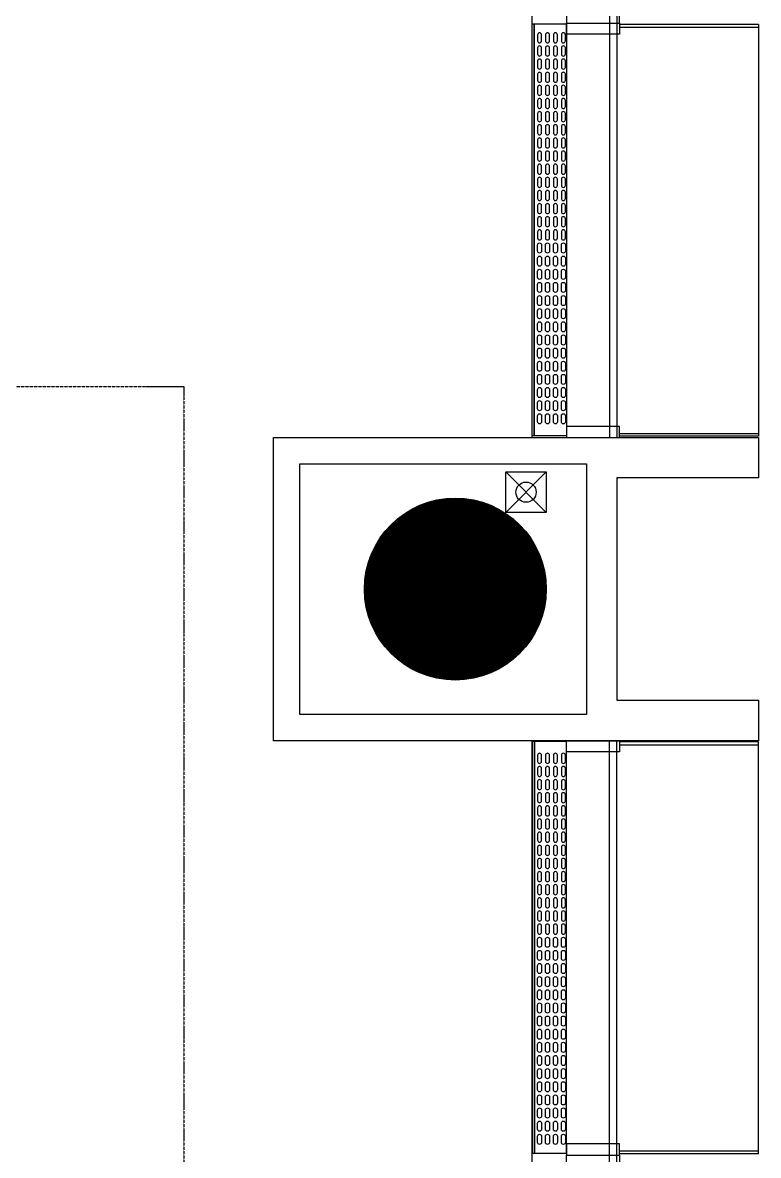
# Model space of a CAD drawing. Extents: x -284868 to 304789, y -137694 to 137894.
# Drawn here: x 292837 to 296479, y -18044 to -12440 of the extents above; entities that cross this region are included whole.
import ezdxf

# ---------------------------------------------------------------- set-up
doc = ezdxf.new("R2010")
doc.units = 0
doc.linetypes.add('BORDER2', pattern=[0.875, 0.25, -0.125, 0.25, -0.125, 0, -0.125])
doc.layers.get('0').update_dxf_attribs({"linetype": 'CONTINUOUS'})
for name, color, linetype in [('0-建筑外轮廓', 8, 'CONTINUOUS'), ('0-建筑柱体', 251, 'CONTINUOUS'), ('0-消防栓(给排水)', 9, 'CONTINUOUS'), ('0-窗', 11, 'CONTINUOUS'), ('F-地漏', 8, 'CONTINUOUS'), ('WIRE-网络', 130, 'BORDER2')]:
    doc.layers.add(name, color=color, linetype=linetype)

# ---------------------------------------------------------------- blocks, each defined once
blk = doc.blocks.new('_YZH')
at = {"const_width": 0.5}
blk.add_lwpolyline([(-0.25, 0, 1), (0.25, 0, 1)], format="xyb", close=True, dxfattribs=at)
at = {"color": 4}
blk.add_circle((0, 0), 0.5, dxfattribs=at)
blk = doc.blocks.new('sgASGHHHH')
at = {"xscale": 900, "yscale": 900, "zscale": 900}
blk.add_blockref('_YZH', (-83445.8, -917674), dxfattribs=at)
blk = doc.blocks.new('A$C3B8026B3')
for p, q in [((38450.5, 22945), (38450.5, 21005)), ((38450.5, 17455), (38450.5, 19395))]:
    blk.add_line(p, q)
for points in [[(38662.5, 25100), (38662.5, 23000)], [(38700, 25100), (38700, 23000)], [(38662.5, 23000), (38662.5, 20950)], [(38700, 23000), (38700, 20950)], [(39400, 22994), (39400, 20956)], [(38662.5, 17400), (38662.5, 19450)], [(38700, 17400), (38700, 19450)], [(39400, 17406), (39400, 19444)], [(38662.5, 15300), (38662.5, 17400)], [(38700, 15300), (38700, 17400)]]:
    blk.add_lwpolyline(points)
for points in [[(38712, 23000), (38712, 23055), (38450.5, 23055), (38450.5, 23000)], [(38712, 23000), (38712, 22945), (38450.5, 22945), (38450.5, 23000)], [(38712, 20950), (38712, 21005), (38450.5, 21005), (38450.5, 20950)], [(38712, 19450), (38712, 19395), (38450.5, 19395), (38450.5, 19450)], [(38712, 17400), (38712, 17455), (38450.5, 17455), (38450.5, 17400)], [(38712, 17400), (38712, 17345), (38450.5, 17345), (38450.5, 17400)]]:
    blk.add_lwpolyline(points, close=True)
at = {"elevation": 0}
for points in [[(39400, 22994), (38712, 22994), (38712, 22979.5), (39400, 22979.5)], [(39400, 20956), (38712, 20956), (38712, 20970.5), (39400, 20970.5)], [(39400, 19444), (38712, 19444), (38712, 19429.5), (39400, 19429.5)], [(39400, 17406), (38712, 17406), (38712, 17420.5), (39400, 17420.5)]]:
    blk.add_lwpolyline(points, dxfattribs=at)
blk = doc.blocks.new('A$C770634BF')
at = {"layer": '0-建筑外轮廓', "color": 42}
blk.add_lwpolyline([(35350, -31950), (37750, -31950), (37750, -32150), (37050, -32150), (37050, -33250), (37750, -33250), (37750, -33450), (35350, -33450)], close=True, dxfattribs=at)
at = {"layer": '0-建筑外轮廓', "color": 251}
blk.add_lwpolyline([(35480, -32080), (36900, -32080), (36900, -33320), (35480, -33320)], close=True, dxfattribs=at)
blk = doc.blocks.new('A$C678165FB')
for p, q in [((540.4, 19306, 0), (540.4, 21344)), ((542.5, 19306, 0), (542.5, 21344)), ((540.4, 17794, 0), (540.4, 15756)), ((542.5, 17794, 0), (542.5, 15756))]:
    blk.add_line(p, q)
for points in [[(530.5, 19300), (530.5, 31800)], [(530.5, 5300), (530.5, 17800)]]:
    blk.add_lwpolyline(points)
for points in [[(530, 19306), (530, 21344), (700.5, 21344), (700.5, 19306)], [(530, 17794), (530, 15756), (700.5, 15756), (700.5, 17794)]]:
    blk.add_lwpolyline(points, close=True)
for points in [[(556.9, 21290), (556.9, 21260, 1), (576.9, 21260), (576.9, 21290, 0.999999)], [(596.2, 21290), (596.2, 21260, 1), (616.2, 21260), (616.2, 21290, 0.999999)], [(635.6, 21290), (635.6, 21260, 1), (655.6, 21260), (655.6, 21290, 0.999999)], [(675, 21290), (675, 21260, 1), (695, 21260), (695, 21290, 0.999999)], [(556.9, 21225), (556.9, 21195, 1), (576.9, 21195), (576.9, 21225, 0.999999)], [(596.2, 21225), (596.2, 21195, 1), (616.2, 21195), (616.2, 21225, 0.999999)], [(635.6, 21225), (635.6, 21195, 1), (655.6, 21195), (655.6, 21225, 0.999999)], [(675, 21225), (675, 21195, 1), (695, 21195), (695, 21225, 0.999999)], [(556.9, 21160), (556.9, 21130, 1), (576.9, 21130), (576.9, 21160, 0.999999)], [(596.2, 21160), (596.2, 21130, 1), (616.2, 21130), (616.2, 21160, 0.999999)], [(635.6, 21160), (635.6, 21130, 1), (655.6, 21130), (655.6, 21160, 0.999999)], [(675, 21160), (675, 21130, 1), (695, 21130), (695, 21160, 0.999999)], [(556.9, 21095), (556.9, 21065, 1), (576.9, 21065), (576.9, 21095, 0.999999)], [(596.2, 21095), (596.2, 21065, 1), (616.2, 21065), (616.2, 21095, 0.999999)], [(635.6, 21095), (635.6, 21065, 1), (655.6, 21065), (655.6, 21095, 0.999999)], [(675, 21095), (675, 21065, 1), (695, 21065), (695, 21095, 0.999999)], [(556.9, 21030), (556.9, 21000, 1), (576.9, 21000), (576.9, 21030, 0.999999)], [(596.2, 21030), (596.2, 21000, 1), (616.2, 21000), (616.2, 21030, 0.999999)], [(635.6, 21030), (635.6, 21000, 1), (655.6, 21000), (655.6, 21030, 0.999999)], [(675, 21030), (675, 21000, 1), (695, 21000), (695, 21030, 0.999999)], [(556.9, 20965), (556.9, 20935, 1), (576.9, 20935), (576.9, 20965, 0.999999)], [(596.2, 20965), (596.2, 20935, 1), (616.2, 20935), (616.2, 20965, 0.999999)], [(635.6, 20965), (635.6, 20935, 1), (655.6, 20935), (655.6, 20965, 0.999999)], [(675, 20965), (675, 20935, 1), (695, 20935), (695, 20965, 0.999999)], [(556.9, 20900), (556.9, 20870, 1), (576.9, 20870), (576.9, 20900, 0.999999)], [(596.2, 20900), (596.2, 20870, 1), (616.2, 20870), (616.2, 20900, 0.999999)], [(635.6, 20900), (635.6, 20870, 1), (655.6, 20870), (655.6, 20900, 0.999999)], [(675, 20900), (675, 20870, 1), (695, 20870), (695, 20900, 0.999999)], [(556.9, 20835), (556.9, 20805, 1), (576.9, 20805), (576.9, 20835, 0.999999)], [(596.2, 20835), (596.2, 20805, 1), (616.2, 20805), (616.2, 20835, 0.999999)], [(635.6, 20835), (635.6, 20805, 1), (655.6, 20805), (655.6, 20835, 0.999999)], [(675, 20835), (675, 20805, 1), (695, 20805), (695, 20835, 0.999999)], [(556.9, 20770), (556.9, 20740, 1), (576.9, 20740), (576.9, 20770, 0.999999)], [(596.2, 20770), (596.2, 20740, 1), (616.2, 20740), (616.2, 20770, 0.999999)], [(635.6, 20770), (635.6, 20740, 1), (655.6, 20740), (655.6, 20770, 0.999999)], [(675, 20770), (675, 20740, 1), (695, 20740), (695, 20770, 0.999999)], [(556.9, 20705), (556.9, 20675, 1), (576.9, 20675), (576.9, 20705, 0.999999)], [(596.2, 20705), (596.2, 20675, 1), (616.2, 20675), (616.2, 20705, 0.999999)], [(635.6, 20705), (635.6, 20675, 1), (655.6, 20675), (655.6, 20705, 0.999999)], [(675, 20705), (675, 20675, 1), (695, 20675), (695, 20705, 0.999999)], [(556.9, 20640), (556.9, 20610, 1), (576.9, 20610), (576.9, 20640, 0.999999)], [(596.2, 20640), (596.2, 20610, 1), (616.2, 20610), (616.2, 20640, 0.999999)], [(635.6, 20640), (635.6, 20610, 1), (655.6, 20610), (655.6, 20640, 0.999999)], [(675, 20640), (675, 20610, 1), (695, 20610), (695, 20640, 0.999999)], [(556.9, 20575), (556.9, 20545, 1), (576.9, 20545), (576.9, 20575, 0.999999)], [(596.2, 20575), (596.2, 20545, 1), (616.2, 20545), (616.2, 20575, 0.999999)], [(635.6, 20575), (635.6, 20545, 1), (655.6, 20545), (655.6, 20575, 0.999999)], [(675, 20575), (675, 20545, 1), (695, 20545), (695, 20575, 0.999999)], [(556.9, 20510), (556.9, 20480, 1), (576.9, 20480), (576.9, 20510, 0.999999)], [(596.2, 20510), (596.2, 20480, 1), (616.2, 20480), (616.2, 20510, 0.999999)], [(635.6, 20510), (635.6, 20480, 1), (655.6, 20480), (655.6, 20510, 0.999999)], [(675, 20510), (675, 20480, 1), (695, 20480), (695, 20510, 0.999999)], [(556.9, 20445), (556.9, 20415, 1), (576.9, 20415), (576.9, 20445, 0.999999)], [(596.2, 20445), (596.2, 20415, 1), (616.2, 20415), (616.2, 20445, 0.999999)], [(635.6, 20445), (635.6, 20415, 1), (655.6, 20415), (655.6, 20445, 0.999999)], [(675, 20445), (675, 20415, 1), (695, 20415), (695, 20445, 0.999999)], [(556.9, 20380), (556.9, 20350, 1), (576.9, 20350), (576.9, 20380, 0.999999)], [(596.2, 20380), (596.2, 20350, 1), (616.2, 20350), (616.2, 20380, 0.999999)], [(635.6, 20380), (635.6, 20350, 1), (655.6, 20350), (655.6, 20380, 0.999999)], [(675, 20380), (675, 20350, 1), (695, 20350), (695, 20380, 0.999999)], [(556.9, 20315), (556.9, 20285, 1), (576.9, 20285), (576.9, 20315, 0.999999)], [(596.2, 20315), (596.2, 20285, 1), (616.2, 20285), (616.2, 20315, 0.999999)], [(635.6, 20315), (635.6, 20285, 1), (655.6, 20285), (655.6, 20315, 0.999999)], [(675, 20315), (675, 20285, 1), (695, 20285), (695, 20315, 0.999999)], [(556.9, 20220), (556.9, 20250, -1), (576.9, 20250), (576.9, 20220, -0.999999)], [(596.2, 20220), (596.2, 20250, -1), (616.2, 20250), (616.2, 20220, -0.999999)], [(635.6, 20220), (635.6, 20250, -1), (655.6, 20250), (655.6, 20220, -0.999999)], [(675, 20220), (675, 20250, -1), (695, 20250), (695, 20220, -0.999999)], [(556.9, 20155), (556.9, 20185, -1), (576.9, 20185), (576.9, 20155, -0.999999)], [(596.2, 20155), (596.2, 20185, -1), (616.2, 20185), (616.2, 20155, -0.999999)], [(635.6, 20155), (635.6, 20185, -1), (655.6, 20185), (655.6, 20155, -0.999999)], [(675, 20155), (675, 20185, -1), (695, 20185), (695, 20155, -0.999999)], [(556.9, 20090), (556.9, 20120, -1), (576.9, 20120), (576.9, 20090, -0.999999)], [(596.2, 20090), (596.2, 20120, -1), (616.2, 20120), (616.2, 20090, -0.999999)], [(635.6, 20090), (635.6, 20120, -1), (655.6, 20120), (655.6, 20090, -0.999999)], [(675, 20090), (675, 20120, -1), (695, 20120), (695, 20090, -0.999999)], [(556.9, 20025), (556.9, 20055, -1), (576.9, 20055), (576.9, 20025, -0.999999)], [(596.2, 20025), (596.2, 20055, -1), (616.2, 20055), (616.2, 20025, -0.999999)], [(635.6, 20025), (635.6, 20055, -1), (655.6, 20055), (655.6, 20025, -0.999999)], [(675, 20025), (675, 20055, -1), (695, 20055), (695, 20025, -0.999999)], [(556.9, 19960), (556.9, 19990, -1), (576.9, 19990), (576.9, 19960, -0.999999)], [(596.2, 19960), (596.2, 19990, -1), (616.2, 19990), (616.2, 19960, -0.999999)], [(635.6, 19960), (635.6, 19990, -1), (655.6, 19990), (655.6, 19960, -0.999999)], [(675, 19960), (675, 19990, -1), (695, 19990), (695, 19960, -0.999999)], [(556.9, 19895), (556.9, 19925, -1), (576.9, 19925), (576.9, 19895, -0.999999)], [(596.2, 19895), (596.2, 19925, -1), (616.2, 19925), (616.2, 19895, -0.999999)], [(635.6, 19895), (635.6, 19925, -1), (655.6, 19925), (655.6, 19895, -0.999999)], [(675, 19895), (675, 19925, -1), (695, 19925), (695, 19895, -0.999999)], [(556.9, 19830), (556.9, 19860, -1), (576.9, 19860), (576.9, 19830, -0.999999)], [(596.2, 19830), (596.2, 19860, -1), (616.2, 19860), (616.2, 19830, -0.999999)], [(635.6, 19830), (635.6, 19860, -1), (655.6, 19860), (655.6, 19830, -0.999999)], [(675, 19830), (675, 19860, -1), (695, 19860), (695, 19830, -0.999999)], [(556.9, 19765), (556.9, 19795, -1), (576.9, 19795), (576.9, 19765, -0.999999)], [(596.2, 19765), (596.2, 19795, -1), (616.2, 19795), (616.2, 19765, -0.999999)], [(635.6, 19765), (635.6, 19795, -1), (655.6, 19795), (655.6, 19765, -0.999999)], [(675, 19765), (675, 19795, -1), (695, 19795), (695, 19765, -0.999999)], [(556.9, 19700), (556.9, 19730, -1), (576.9, 19730), (576.9, 19700, -0.999999)], [(596.2, 19700), (596.2, 19730, -1), (616.2, 19730), (616.2, 19700, -0.999999)], [(635.6, 19700), (635.6, 19730, -1), (655.6, 19730), (655.6, 19700, -0.999999)], [(675, 19700), (675, 19730, -1), (695, 19730), (695, 19700, -0.999999)], [(556.9, 19635), (556.9, 19665, -1), (576.9, 19665), (576.9, 19635, -0.999999)], [(596.2, 19635), (596.2, 19665, -1), (616.2, 19665), (616.2, 19635, -0.999999)], [(635.6, 19635), (635.6, 19665, -1), (655.6, 19665), (655.6, 19635, -0.999999)], [(675, 19635), (675, 19665, -1), (695, 19665), (695, 19635, -0.999999)], [(556.9, 19570), (556.9, 19600, -1), (576.9, 19600), (576.9, 19570, -0.999999)], [(596.2, 19570), (596.2, 19600, -1), (616.2, 19600), (616.2, 19570, -0.999999)], [(635.6, 19570), (635.6, 19600, -1), (655.6, 19600), (655.6, 19570, -0.999999)], [(675, 19570), (675, 19600, -1), (695, 19600), (695, 19570, -0.999999)], [(556.9, 19505), (556.9, 19535, -1), (576.9, 19535), (576.9, 19505, -0.999999)], [(596.2, 19505), (596.2, 19535, -1), (616.2, 19535), (616.2, 19505, -0.999999)], [(635.6, 19505), (635.6, 19535, -1), (655.6, 19535), (655.6, 19505, -0.999999)], [(675, 19505), (675, 19535, -1), (695, 19535), (695, 19505, -0.999999)], [(556.9, 19440), (556.9, 19470, -1), (576.9, 19470), (576.9, 19440, -0.999999)], [(596.2, 19440), (596.2, 19470, -1), (616.2, 19470), (616.2, 19440, -0.999999)], [(635.6, 19440), (635.6, 19470, -1), (655.6, 19470), (655.6, 19440, -0.999999)], [(675, 19440), (675, 19470, -1), (695, 19470), (695, 19440, -0.999999)], [(556.9, 19375), (556.9, 19405, -1), (576.9, 19405), (576.9, 19375, -0.999999)], [(596.2, 19375), (596.2, 19405, -1), (616.2, 19405), (616.2, 19375, -0.999999)], [(635.6, 19375), (635.6, 19405, -1), (655.6, 19405), (655.6, 19375, -0.999999)], [(675, 19375), (675, 19405, -1), (695, 19405), (695, 19375, -0.999999)], [(556.9, 17725), (556.9, 17695, 1), (576.9, 17695), (576.9, 17725, 0.999999)], [(596.2, 17725), (596.2, 17695, 1), (616.2, 17695), (616.2, 17725, 0.999999)], [(635.6, 17725), (635.6, 17695, 1), (655.6, 17695), (655.6, 17725, 0.999999)], [(675, 17725), (675, 17695, 1), (695, 17695), (695, 17725, 0.999999)], [(556.9, 17660), (556.9, 17630, 1), (576.9, 17630), (576.9, 17660, 0.999999)], [(596.2, 17660), (596.2, 17630, 1), (616.2, 17630), (616.2, 17660, 0.999999)], [(635.6, 17660), (635.6, 17630, 1), (655.6, 17630), (655.6, 17660, 0.999999)], [(675, 17660), (675, 17630, 1), (695, 17630), (695, 17660, 0.999999)], [(556.9, 17595), (556.9, 17565, 1), (576.9, 17565), (576.9, 17595, 0.999999)], [(596.2, 17595), (596.2, 17565, 1), (616.2, 17565), (616.2, 17595, 0.999999)], [(635.6, 17595), (635.6, 17565, 1), (655.6, 17565), (655.6, 17595, 0.999999)], [(675, 17595), (675, 17565, 1), (695, 17565), (695, 17595, 0.999999)], [(556.9, 17530), (556.9, 17500, 1), (576.9, 17500), (576.9, 17530, 0.999999)], [(596.2, 17530), (596.2, 17500, 1), (616.2, 17500), (616.2, 17530, 0.999999)], [(635.6, 17530), (635.6, 17500, 1), (655.6, 17500), (655.6, 17530, 0.999999)], [(675, 17530), (675, 17500, 1), (695, 17500), (695, 17530, 0.999999)], [(556.9, 17465), (556.9, 17435, 1), (576.9, 17435), (576.9, 17465, 0.999999)], [(596.2, 17465), (596.2, 17435, 1), (616.2, 17435), (616.2, 17465, 0.999999)], [(635.6, 17465), (635.6, 17435, 1), (655.6, 17435), (655.6, 17465, 0.999999)], [(675, 17465), (675, 17435, 1), (695, 17435), (695, 17465, 0.999999)], [(556.9, 17400), (556.9, 17370, 1), (576.9, 17370), (576.9, 17400, 0.999999)], [(596.2, 17400), (596.2, 17370, 1), (616.2, 17370), (616.2, 17400, 0.999999)], [(635.6, 17400), (635.6, 17370, 1), (655.6, 17370), (655.6, 17400, 0.999999)], [(675, 17400), (675, 17370, 1), (695, 17370), (695, 17400, 0.999999)], [(556.9, 17335), (556.9, 17305, 1), (576.9, 17305), (576.9, 17335, 0.999999)], [(596.2, 17335), (596.2, 17305, 1), (616.2, 17305), (616.2, 17335, 0.999999)], [(635.6, 17335), (635.6, 17305, 1), (655.6, 17305), (655.6, 17335, 0.999999)], [(675, 17335), (675, 17305, 1), (695, 17305), (695, 17335, 0.999999)], [(556.9, 17270), (556.9, 17240, 1), (576.9, 17240), (576.9, 17270, 0.999999)], [(596.2, 17270), (596.2, 17240, 1), (616.2, 17240), (616.2, 17270, 0.999999)], [(635.6, 17270), (635.6, 17240, 1), (655.6, 17240), (655.6, 17270, 0.999999)], [(675, 17270), (675, 17240, 1), (695, 17240), (695, 17270, 0.999999)], [(556.9, 17205), (556.9, 17175, 1), (576.9, 17175), (576.9, 17205, 0.999999)], [(596.2, 17205), (596.2, 17175, 1), (616.2, 17175), (616.2, 17205, 0.999999)], [(635.6, 17205), (635.6, 17175, 1), (655.6, 17175), (655.6, 17205, 0.999999)], [(675, 17205), (675, 17175, 1), (695, 17175), (695, 17205, 0.999999)], [(556.9, 17140), (556.9, 17110, 1), (576.9, 17110), (576.9, 17140, 0.999999)], [(596.2, 17140), (596.2, 17110, 1), (616.2, 17110), (616.2, 17140, 0.999999)], [(635.6, 17140), (635.6, 17110, 1), (655.6, 17110), (655.6, 17140, 0.999999)], [(675, 17140), (675, 17110, 1), (695, 17110), (695, 17140, 0.999999)], [(556.9, 17075), (556.9, 17045, 1), (576.9, 17045), (576.9, 17075, 0.999999)], [(596.2, 17075), (596.2, 17045, 1), (616.2, 17045), (616.2, 17075, 0.999999)], [(635.6, 17075), (635.6, 17045, 1), (655.6, 17045), (655.6, 17075, 0.999999)], [(675, 17075), (675, 17045, 1), (695, 17045), (695, 17075, 0.999999)], [(556.9, 17010), (556.9, 16980, 1), (576.9, 16980), (576.9, 17010, 0.999999)], [(596.2, 17010), (596.2, 16980, 1), (616.2, 16980), (616.2, 17010, 0.999999)], [(635.6, 17010), (635.6, 16980, 1), (655.6, 16980), (655.6, 17010, 0.999999)], [(675, 17010), (675, 16980, 1), (695, 16980), (695, 17010, 0.999999)], [(556.9, 16945), (556.9, 16915, 1), (576.9, 16915), (576.9, 16945, 0.999999)], [(596.2, 16945), (596.2, 16915, 1), (616.2, 16915), (616.2, 16945, 0.999999)], [(635.6, 16945), (635.6, 16915, 1), (655.6, 16915), (655.6, 16945, 0.999999)], [(675, 16945), (675, 16915, 1), (695, 16915), (695, 16945, 0.999999)], [(556.9, 16880), (556.9, 16850, 1), (576.9, 16850), (576.9, 16880, 0.999999)], [(596.2, 16880), (596.2, 16850, 1), (616.2, 16850), (616.2, 16880, 0.999999)], [(635.6, 16880), (635.6, 16850, 1), (655.6, 16850), (655.6, 16880, 0.999999)], [(675, 16880), (675, 16850, 1), (695, 16850), (695, 16880, 0.999999)], [(556.9, 16785), (556.9, 16815, -1), (576.9, 16815), (576.9, 16785, -0.999999)], [(596.2, 16785), (596.2, 16815, -1), (616.2, 16815), (616.2, 16785, -0.999999)], [(635.6, 16785), (635.6, 16815, -1), (655.6, 16815), (655.6, 16785, -0.999999)], [(675, 16785), (675, 16815, -1), (695, 16815), (695, 16785, -0.999999)], [(556.9, 16720), (556.9, 16750, -1), (576.9, 16750), (576.9, 16720, -0.999999)], [(596.2, 16720), (596.2, 16750, -1), (616.2, 16750), (616.2, 16720, -0.999999)], [(635.6, 16720), (635.6, 16750, -1), (655.6, 16750), (655.6, 16720, -0.999999)], [(675, 16720), (675, 16750, -1), (695, 16750), (695, 16720, -0.999999)], [(556.9, 16655), (556.9, 16685, -1), (576.9, 16685), (576.9, 16655, -0.999999)], [(596.2, 16655), (596.2, 16685, -1), (616.2, 16685), (616.2, 16655, -0.999999)], [(635.6, 16655), (635.6, 16685, -1), (655.6, 16685), (655.6, 16655, -0.999999)], [(675, 16655), (675, 16685, -1), (695, 16685), (695, 16655, -0.999999)], [(556.9, 16590), (556.9, 16620, -1), (576.9, 16620), (576.9, 16590, -0.999999)], [(596.2, 16590), (596.2, 16620, -1), (616.2, 16620), (616.2, 16590, -0.999999)], [(635.6, 16590), (635.6, 16620, -1), (655.6, 16620), (655.6, 16590, -0.999999)], [(675, 16590), (675, 16620, -1), (695, 16620), (695, 16590, -0.999999)], [(556.9, 16525), (556.9, 16555, -1), (576.9, 16555), (576.9, 16525, -0.999999)], [(596.2, 16525), (596.2, 16555, -1), (616.2, 16555), (616.2, 16525, -0.999999)], [(635.6, 16525), (635.6, 16555, -1), (655.6, 16555), (655.6, 16525, -0.999999)], [(675, 16525), (675, 16555, -1), (695, 16555), (695, 16525, -0.999999)], [(556.9, 16460), (556.9, 16490, -1), (576.9, 16490), (576.9, 16460, -0.999999)], [(596.2, 16460), (596.2, 16490, -1), (616.2, 16490), (616.2, 16460, -0.999999)], [(635.6, 16460), (635.6, 16490, -1), (655.6, 16490), (655.6, 16460, -0.999999)], [(675, 16460), (675, 16490, -1), (695, 16490), (695, 16460, -0.999999)], [(556.9, 16395), (556.9, 16425, -1), (576.9, 16425), (576.9, 16395, -0.999999)], [(596.2, 16395), (596.2, 16425, -1), (616.2, 16425), (616.2, 16395, -0.999999)], [(635.6, 16395), (635.6, 16425, -1), (655.6, 16425), (655.6, 16395, -0.999999)], [(675, 16395), (675, 16425, -1), (695, 16425), (695, 16395, -0.999999)], [(556.9, 16330), (556.9, 16360, -1), (576.9, 16360), (576.9, 16330, -0.999999)], [(596.2, 16330), (596.2, 16360, -1), (616.2, 16360), (616.2, 16330, -0.999999)], [(635.6, 16330), (635.6, 16360, -1), (655.6, 16360), (655.6, 16330, -0.999999)], [(675, 16330), (675, 16360, -1), (695, 16360), (695, 16330, -0.999999)], [(556.9, 16265), (556.9, 16295, -1), (576.9, 16295), (576.9, 16265, -0.999999)], [(596.2, 16265), (596.2, 16295, -1), (616.2, 16295), (616.2, 16265, -0.999999)], [(635.6, 16265), (635.6, 16295, -1), (655.6, 16295), (655.6, 16265, -0.999999)], [(675, 16265), (675, 16295, -1), (695, 16295), (695, 16265, -0.999999)], [(556.9, 16200), (556.9, 16230, -1), (576.9, 16230), (576.9, 16200, -0.999999)], [(596.2, 16200), (596.2, 16230, -1), (616.2, 16230), (616.2, 16200, -0.999999)], [(635.6, 16200), (635.6, 16230, -1), (655.6, 16230), (655.6, 16200, -0.999999)], [(675, 16200), (675, 16230, -1), (695, 16230), (695, 16200, -0.999999)], [(556.9, 16135), (556.9, 16165, -1), (576.9, 16165), (576.9, 16135, -0.999999)], [(596.2, 16135), (596.2, 16165, -1), (616.2, 16165), (616.2, 16135, -0.999999)], [(635.6, 16135), (635.6, 16165, -1), (655.6, 16165), (655.6, 16135, -0.999999)], [(675, 16135), (675, 16165, -1), (695, 16165), (695, 16135, -0.999999)], [(556.9, 16070), (556.9, 16100, -1), (576.9, 16100), (576.9, 16070, -0.999999)], [(596.2, 16070), (596.2, 16100, -1), (616.2, 16100), (616.2, 16070, -0.999999)], [(635.6, 16070), (635.6, 16100, -1), (655.6, 16100), (655.6, 16070, -0.999999)], [(675, 16070), (675, 16100, -1), (695, 16100), (695, 16070, -0.999999)], [(556.9, 16005), (556.9, 16035, -1), (576.9, 16035), (576.9, 16005, -0.999999)], [(596.2, 16005), (596.2, 16035, -1), (616.2, 16035), (616.2, 16005, -0.999999)], [(635.6, 16005), (635.6, 16035, -1), (655.6, 16035), (655.6, 16005, -0.999999)], [(675, 16005), (675, 16035, -1), (695, 16035), (695, 16005, -0.999999)], [(556.9, 15940), (556.9, 15970, -1), (576.9, 15970), (576.9, 15940, -0.999999)], [(596.2, 15940), (596.2, 15970, -1), (616.2, 15970), (616.2, 15940, -0.999999)], [(635.6, 15940), (635.6, 15970, -1), (655.6, 15970), (655.6, 15940, -0.999999)], [(675, 15940), (675, 15970, -1), (695, 15970), (695, 15940, -0.999999)], [(556.9, 15875), (556.9, 15905, -1), (576.9, 15905), (576.9, 15875, -0.999999)], [(596.2, 15875), (596.2, 15905, -1), (616.2, 15905), (616.2, 15875, -0.999999)], [(635.6, 15875), (635.6, 15905, -1), (655.6, 15905), (655.6, 15875, -0.999999)], [(675, 15875), (675, 15905, -1), (695, 15905), (695, 15875, -0.999999)], [(556.9, 15810), (556.9, 15840, -1), (576.9, 15840), (576.9, 15810, -0.999999)], [(596.2, 15810), (596.2, 15840, -1), (616.2, 15840), (616.2, 15810, -0.999999)], [(635.6, 15810), (635.6, 15840, -1), (655.6, 15840), (655.6, 15810, -0.999999)], [(675, 15810), (675, 15840, -1), (695, 15840), (695, 15810, -0.999999)]]:
    blk.add_lwpolyline(points, format="xyb", close=True)
blk = doc.blocks.new('A$C10332E08')
for p, q in [((250, 0), (0, 250)), ((250, 250), (0, 0))]:
    blk.add_line(p, q)
blk.add_lwpolyline([(0, 250), (250, 250), (250, 0), (0, 0)], close=True)
blk = doc.blocks.new('A$C2AC726D9')
blk.add_circle((36600, -32223.2), 50)
at = {"xscale": 0.8000000000000195, "yscale": 0.8000000000000195, "zscale": 0.8000000000000195, "rotation": 90}
blk.add_blockref('A$C10332E08', (36700, -32323.2), dxfattribs=at)

msp = doc.modelspace()

# ---------------------------------------------------------------- linework, layer by layer
at = {"layer": 'WIRE-网络'}
msp.add_lwpolyline([(287422.6, -14240.5), (293635.1, -14240.5), (293635.1, -22349)], dxfattribs=at)

# ---------------------------------------------------------------- block references
at = {"color": 0}
msp.add_blockref('A$C770634BF', (258729.1, 17457.3), dxfattribs=at)
at = {"layer": '0-建筑柱体'}
msp.add_blockref('sgASGHHHH', (378424.9, 902431.3), dxfattribs=at)
at = {"layer": '0-消防栓(给排水)', "color": 0}
msp.add_blockref('A$C2AC726D9', (258729.1, 17459.9), dxfattribs=at)
at = {"layer": '0-窗'}
msp.add_blockref('A$C3B8026B3', (257079.1, -35442.7), dxfattribs=at)
at = {"layer": 'F-地漏'}
msp.add_blockref('A$C678165FB', (294829.1, -33790.1), dxfattribs=at)

doc.saveas('drawing.dxf')
